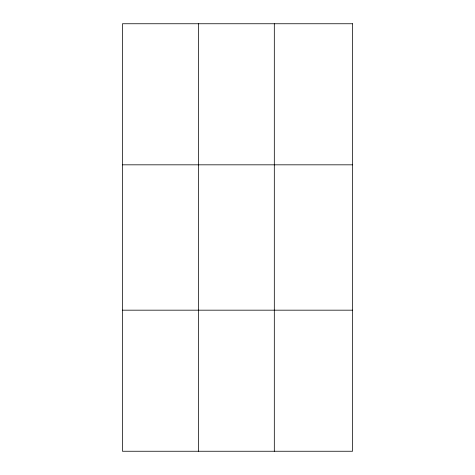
<?xml version="1.0" encoding="UTF-8"?>
<svg xmlns="http://www.w3.org/2000/svg" width="475" height="475" viewBox="0 0 475 475"><rect width="100%" height="100%" fill="white"/><g stroke="black" fill="none" stroke-linecap="round" stroke-linejoin="round"><path stroke-width="0.71" d="M198.384 23.75L198.384 451.25M274.312 23.75L274.312 451.25M122.455 164.825L352.545 164.825M122.455 310.175L352.545 310.175M352.545 23.75L352.545 451.25L122.455 451.25L122.455 23.75L352.545 23.75"/></g></svg>
